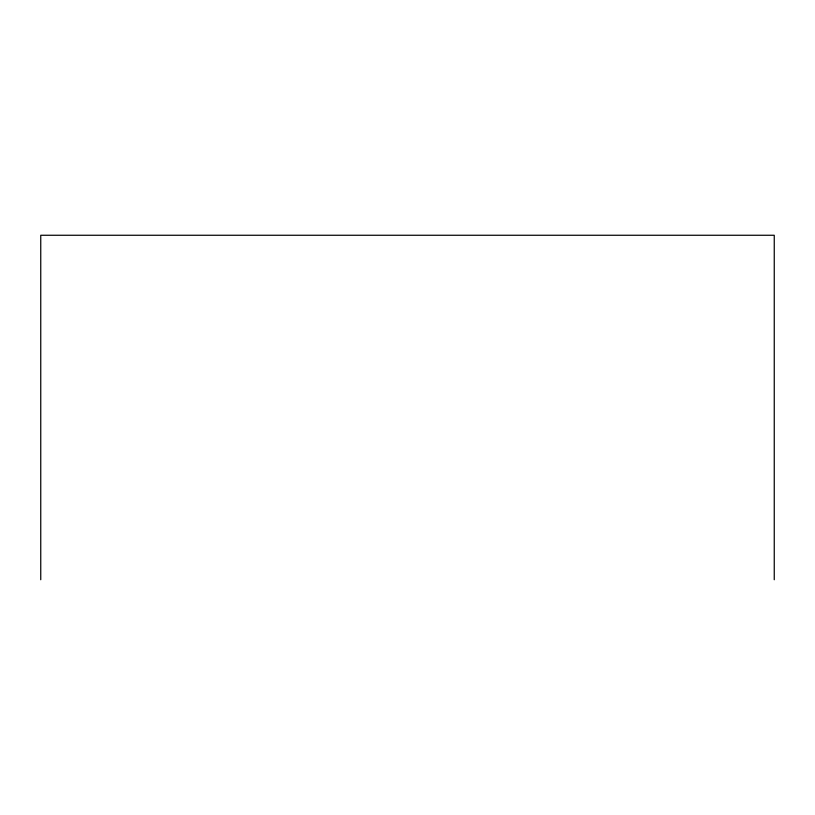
<?xml version="1.0" encoding="UTF-8"?>
<svg xmlns="http://www.w3.org/2000/svg" width="815" height="815" viewBox="0 0 815 815"><rect width="100%" height="100%" fill="white"/><g stroke="black" fill="none" stroke-linecap="round" stroke-linejoin="round"><path stroke-width="1.22" d="M774.25 579.74L774.25 235.26L40.75 235.26L40.75 579.74"/></g></svg>
